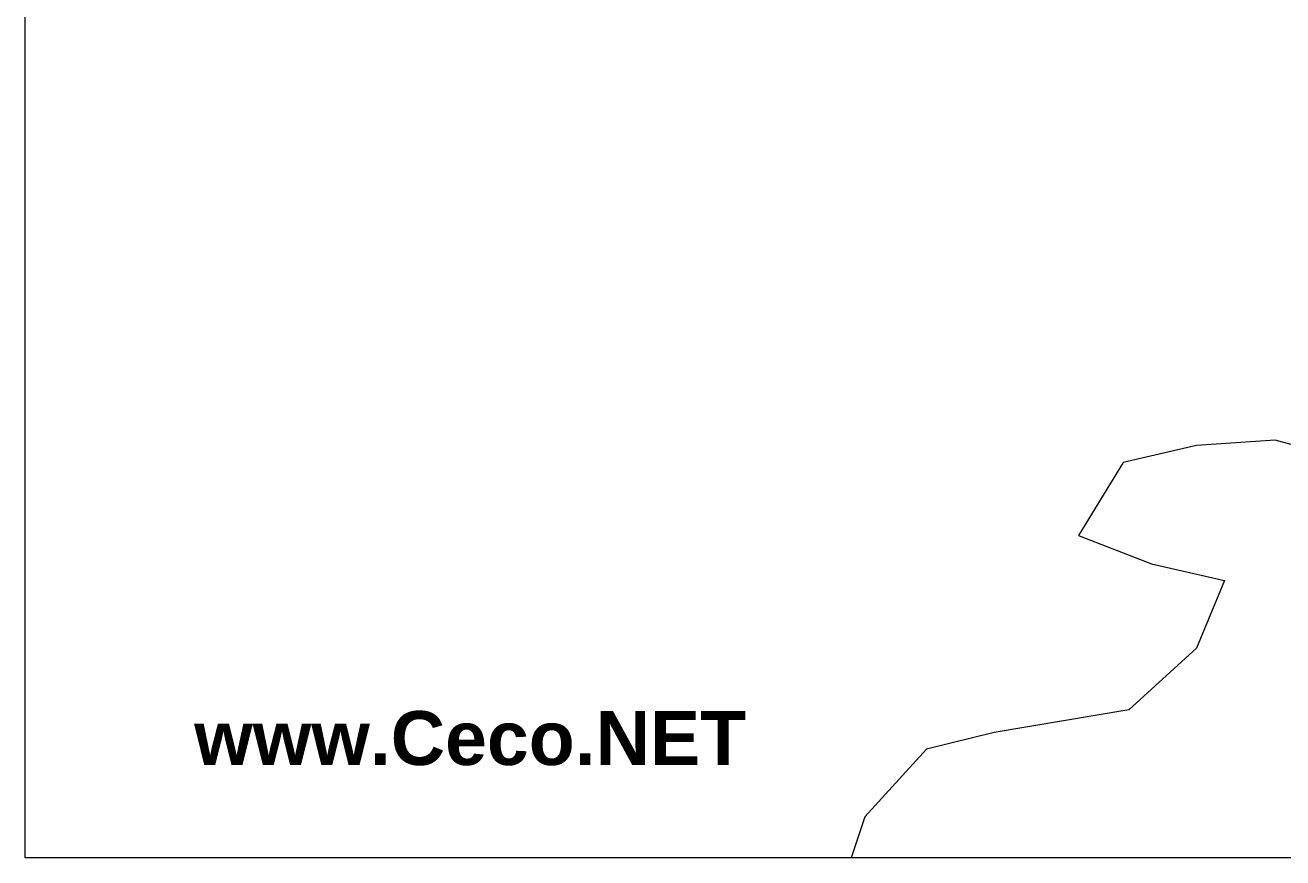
# Model space of a CAD drawing. Header units: metres. Extents: x 35.8 to 78.9, y 1.1 to 33.7.
# Drawn here: x 35.79 to 45.13, y 1.12 to 7.3 of the extents above; entities that cross this region are included whole.
import ezdxf

# ---------------------------------------------------------------- set-up
doc = ezdxf.new("R2010")
doc.units = ezdxf.units.M
doc.layers.add('Ceco.NET 53', color=254, linetype='Continuous', lineweight=9)
doc.layers.add('topography', color=132, linetype='Continuous', lineweight=15)
doc.styles.add('AMBIENTE', font='arialbd.ttf', dxfattribs={"height": 0.2})

msp = doc.modelspace()

# ---------------------------------------------------------------- linework, layer by layer
at = {"layer": 'Ceco.NET 53', "ltscale": 0.3}
msp.add_lwpolyline([(78.8917, 1.1233), (35.7917, 1.1233), (35.7917, 33.7233), (78.8917, 33.7233)], dxfattribs=at)
at = {"layer": 'topography'}
for p, q in [((45.0722, 4.2236), (44.4878, 4.1819)), ((45.5333, 4.0952), (45.0722, 4.2236)), ((44.4878, 4.1819), (43.9451, 4.0567)), ((43.9451, 4.0567), (43.6112, 3.5143)), ((43.6112, 3.5143), (44.1538, 3.3057)), ((44.1538, 3.3057), (44.6965, 3.1805)), ((44.6965, 3.1805), (44.4878, 2.6798)), ((44.4878, 2.6798), (43.9869, 2.2209)), ((43.9869, 2.2209), (43.486, 2.1374)), ((43.486, 2.1374), (42.9851, 2.054)), ((42.9851, 2.054), (42.4842, 1.9288)), ((42.4842, 1.9288), (42.025, 1.4281)), ((42.025, 1.4281), (41.9234, 1.1233))]:
    msp.add_line(p, q, dxfattribs=at)

# ---------------------------------------------------------------- texts
at = {"layer": 'Ceco.NET 53', "ltscale": 0.3, "insert": (37.0469, 2.2119), "char_height": 0.4, "width": 3.843823, "attachment_point": 1, "style": 'AMBIENTE'}
msp.add_mtext('www.Ceco.NET', dxfattribs=at)

doc.saveas('drawing.dxf')
